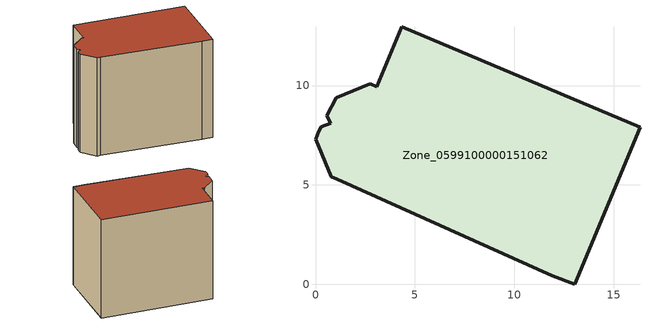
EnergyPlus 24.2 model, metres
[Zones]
Zone_0599100000151062
 floor ground (C_G): 4.34,12.96 16.32,7.9 13.05,0 11.9,0.44 1.09,5.28 0.78,5.4 0,7.31 0.17,7.71 0.28,7.92 0.77,8.09 0.57,8.48 1.04,9.4 2.76,10.08 3.07,9.95 z0
 wall outside (C_F): 0.17,7.71 0,7.31 0.78,5.4 1.09,5.28 11.9,0.44 13.05,0 16.32,7.9 4.34,12.96 3.07,9.95 2.76,10.08 1.04,9.4 0.57,8.48 0.77,8.09 0.28,7.92 0.17,7.71 z0:12.05
 roof outside (C_R): 0.77,8.09 0.28,7.92 0.17,7.71 0,7.31 0.78,5.4 1.09,5.28 11.9,0.44 13.05,0 16.32,7.9 4.34,12.96 3.07,9.95 2.76,10.08 1.04,9.4 0.57,8.48 z12.05
[BUILDING]
Pand.0599100000151062: North Axis=0; Terrain=City; Loads Convergence Tolerance Value=0.04; Temperature Convergence Tolerance Value=0.4; Solar Distribution=FullExterior; Maximum Number of Warmup Days=25; Minimum Number of Warmup Days=1
[Site:Location]
Rotterdam.The.Hague.AP_ZH_NLD Design_Conditions: Latitude=51.96; Longitude=4.45; Time Zone=1; Elevation=-4.5
[SITE:GROUNDTEMPERATURE:BUILDINGSURFACE]
18, 18, 18, 18, 18, 18, 18, 18, 18, 18, 18, 18
[MATERIAL] Thermal Absorptance=0.9; Solar Absorptance=0.7; Visible Absorptance=0.7
Name | Roughness | Thickness | Conductivity | Density | Specific Heat
G.TI.1946 | MediumSmooth | 0.15 | 1 | 540 | 1210
F.TI.1946 | Rough | 0.3 | 0.857143 | 1920 | 840
R.TI.1946 | MediumRough | 0.2 | 0.1 | 1500 | 1000
[CONSTRUCTION]
C_G: G.TI.1946
C_F: F.TI.1946
C_R: R.TI.1946
[ZONE]
Zone_0599100000151062: Type=1; Multiplier=1; Ceiling Height=Autocalculate; Volume=Autocalculate; Floor Area=autocalculate; Part of Total Floor Area=Yes
[ZONEINFILTRATION:DESIGNFLOWRATE]
Infil_Zone_0599100000151062: Zone or ZoneList or Space or SpaceList=Zone_0599100000151062; Schedule=AlwaysOn; Design Flow Rate Calculation Method=Flow/Area; Flow Rate per Floor Area=0.003; Constant Term Coefficient=1; Temperature Term Coefficient=0; Velocity Term Coefficient=0; Velocity Squared Term Coefficient=0
[HVACTEMPLATE:ZONE:IDEALLOADSAIRSYSTEM]
Zone_0599100000151062: Maximum Heating Supply Air Temperature=50; Minimum Cooling Supply Air Temperature=13; Maximum Heating Supply Air Humidity Ratio=0.0156; Minimum Cooling Supply Air Humidity Ratio=0.0077; Heating Limit=NoLimit; Cooling Limit=NoLimit; Dehumidification Control Type=ConstantSensibleHeatRatio; Cooling Sensible Heat Ratio=0.7; Dehumidification Setpoint=60; Humidification Control Type=None; Humidification Setpoint=30; Outdoor Air Method=None; Outdoor Air Flow Rate per Person=0.00944; Outdoor Air Flow Rate per Zone Floor Area=0; Outdoor Air Flow Rate per Zone=0; Demand Controlled Ventilation Type=None; Outdoor Air Economizer Type=NoEconomizer; Heat Recovery Type=None; Sensible Heat Recovery Effectiveness=0.7; Latent Heat Recovery Effectiveness=0.65
[ZONECONTROL:THERMOSTAT]
ThermostatControl_Zone_0599100000151062: Zone or ZoneList=Zone_0599100000151062; Control Type Schedule=DualSetpointControlType; Control 1=Thermostat_Zone_0599100000151062; Temperature Difference Between Cutout And Setpoint=0
[THERMOSTATSETPOINT:DUALSETPOINT]
Thermostat_Zone_0599100000151062: Heating Setpoint Temperature Schedule=HeatingSetpoint_Zone_0599100000151062; Cooling Setpoint Temperature Schedule=CoolingSetpoint_Zone_0599100000151062
[SCHEDULE:COMPACT]
HeatingSetpoint_Zone_0599100000151062: Through: 12/31, For: AllDays, Until: 24:00, 21
CoolingSetpoint_Zone_0599100000151062: Through: 12/31, For: AllDays, Until: 24:00, 24
DualSetpointControlType: Through: 12/31, For: AllDays, Until: 24:00, 4
AlwaysOn: Through: 12/31, For: AllDays, Until: 24:00, 1
